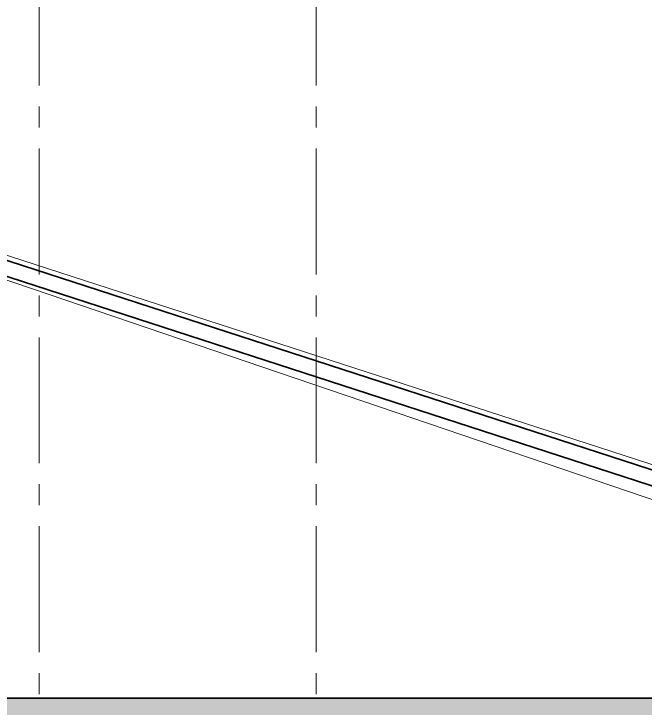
# Model space of a CAD drawing. Header units: millimetres. Extents: x 1373 to 40779, y 1939 to 6439.
# Drawn here: x 25234.3 to 25610, y 5069.8 to 5483.2 of the extents above; entities that cross this region are included whole.
import ezdxf

# ---------------------------------------------------------------- set-up
doc = ezdxf.new("R2010")
doc.units = ezdxf.units.MM
doc.linetypes.add('IMPORT-CENTER2', pattern=[112.5, 75, -12.5, 12.5, -12.5])
for name, color, linetype, lineweight in [('A-DETL', 6, 'Continuous', 30), ('A-DETL-GENF', 92, 'Continuous', 18), ('A-FLOR-FNSH', 192, 'Continuous', 35), ('A-ROOF', 132, 'Continuous', 18), ('A-ROOF-FNSH', 132, 'Continuous', 18), ('S-GRID', 252, 'IMPORT-CENTER2', 5)]:
    doc.layers.add(name, color=color, linetype=linetype, lineweight=lineweight)

msp = doc.modelspace()

# ---------------------------------------------------------------- hatches: boundary and pattern name
at = {"layer": 'A-DETL-GENF'}
h = msp.add_hatch(dxfattribs=at)
h.set_pattern_fill('ANSI33', color=153, style=0)
h.set_pattern_definition([(45, (-4726.611, 6394.9317), (-4.490128, 4.490128), []), (45, (-4722.121, 6394.9317), (-4.490128, 4.490128), [3.175, -1.5875])])
h.paths.add_polyline_path([(24984.31, 3275.76), (24984.31, 5063.76), (25234.31, 5063.76), (25234.31, 5025.76), (25259.31, 5025.76), (25259.31, 5063.76), (25834.6, 5063.76), (25834.6, 5025.76), (25859.6, 5025.76), (25859.6, 5063.76), (26040.63, 5063.76), (26040.63, 5075.76), (25234.31, 5075.76), (24984.31, 5075.76), (24984.31, 5240.76), (24744.31, 5240.76), (24744.31, 5075.76), (23644.59, 5075.76), (23644.59, 5063.76), (23774.59, 5063.76), (23774.59, 5025.76), (23799.59, 5025.76), (23799.59, 5063.76), (24289.31, 5063.76), (24289.31, 5025.76), (24314.31, 5025.76), (24314.31, 5063.76), (24744.31, 5063.76), (24744.31, 4775.76), (23674.32, 4775.76), (23674.32, 4763.76), (23774.59, 4763.76), (23774.59, 4725.76), (23799.59, 4725.76), (23799.59, 4763.76), (24289.31, 4763.76), (24289.31, 4725.76), (24314.31, 4725.76), (24314.31, 4763.76), (24744.31, 4763.76), (24744.31, 4475.76), (23674.32, 4475.76), (23674.32, 4463.76), (23774.59, 4463.76), (23774.59, 4425.76), (23799.59, 4425.76), (23799.59, 4463.76), (24289.31, 4463.76), (24289.31, 4425.76), (24314.31, 4425.76), (24314.31, 4463.76), (24744.31, 4463.76), (24744.31, 4175.76), (23674.32, 4175.76), (23674.32, 4163.76), (23774.59, 4163.76), (23774.59, 4125.76), (23799.59, 4125.76), (23799.59, 4163.76), (24289.31, 4163.76), (24289.31, 4125.76), (24314.31, 4125.76), (24314.31, 4163.76), (24744.31, 4163.76), (24744.31, 3875.76), (23674.32, 3875.76), (23674.32, 3863.76), (23774.59, 3863.76), (23774.59, 3825.76), (23799.59, 3825.76), (23799.59, 3863.76), (24289.31, 3863.76), (24289.31, 3825.76), (24314.31, 3825.76), (24314.31, 3863.76), (24744.31, 3863.76), (24744.31, 3575.76), (23774.59, 3575.76), (23774.59, 3545.76), (23474.27, 3545.76), (23474.28, 3275.76), (23474.28, 3245.76), (23774.59, 3245.76), (23774.59, 3215.76), (24744.31, 3215.76), (24744.31, 3085.76), (24984.31, 3085.76), (24984.31, 3215.76), (25859.6, 3215.76), (25909.6, 3215.76), (25909.6, 3275.76), (25859.6, 3275.76), (25859.6, 3575.76), (25835.46, 3575.76), (25234.31, 3575.76), (25234.31, 3525.76), (25259.31, 3525.76), (25259.31, 3563.76), (25835.46, 3563.76), (25835.46, 3275.76)])
h.paths.add_polyline_path([(24959.31, 3125.76), (24769.31, 3125.76), (24769.31, 3275.76), (24769.31, 5225.76), (24959.31, 5225.76), (24959.31, 4775.76), (24959.31, 3275.76)], flags=16)
h.paths.add_polyline_path([(24744.31, 3275.76), (23499.27, 3275.76), (23499.27, 3531.13), (23774.59, 3531.13), (23799.59, 3530.13), (23799.59, 3563.76), (24289.31, 3563.76), (24289.31, 3525.76), (24314.31, 3525.76), (24314.31, 3563.76), (24744.31, 3563.76)], flags=16)

# ---------------------------------------------------------------- linework, layer by layer
at = {"layer": 'A-DETL'}
msp.add_line((25234.31, 5075.76), (24984.31, 5075.76), dxfattribs=at)
msp.add_lwpolyline([(25234.31, 5075.76), (26040.63, 5075.76), (26040.63, 5063.76), (25859.6, 5063.76), (25859.6, 5025.76), (25834.6, 5025.76), (25834.6, 5063.76), (25259.31, 5063.76), (25259.31, 5025.76), (25234.31, 5025.76), (25234.31, 5063.76)], dxfattribs=at)
at = {"layer": 'A-FLOR-FNSH', "color": 250}
msp.add_line((26040.63, 5075.76), (24984.31, 5075.76), dxfattribs=at)
at = {"layer": 'A-ROOF', "color": 241, "lineweight": 35, "true_color": 0xf7abae}
for p, q in [((25137.8, 5366.29), (26032.81, 5075.76)), ((25137.8, 5356.83), (26003.66, 5075.76))]:
    msp.add_line(p, q, dxfattribs=at)
at = {"layer": 'A-ROOF', "color": 241, "true_color": 0xf7abae}
msp.add_line((25135.31, 5356.83), (25961.92, 5075.76), dxfattribs=at)
at = {"layer": 'A-ROOF-FNSH', "color": 7}
msp.add_line((26040.63, 5076.38), (25137.8, 5369.45), dxfattribs=at)
at = {"layer": 'S-GRID', "lineweight": 18}
for p, q in [((25249.31, 2740.57), (25249.31, 5601.39)), ((25414.31, 2740.57), (25414.31, 5601.39))]:
    msp.add_line(p, q, dxfattribs=at)

doc.saveas('drawing.dxf')
